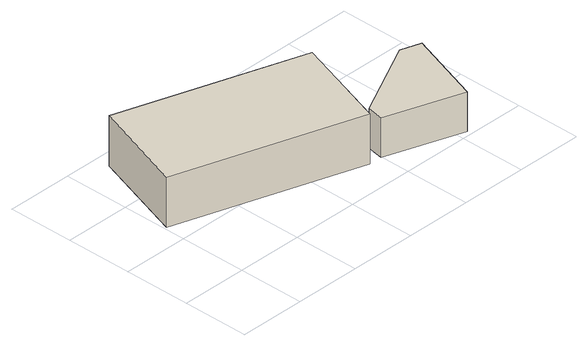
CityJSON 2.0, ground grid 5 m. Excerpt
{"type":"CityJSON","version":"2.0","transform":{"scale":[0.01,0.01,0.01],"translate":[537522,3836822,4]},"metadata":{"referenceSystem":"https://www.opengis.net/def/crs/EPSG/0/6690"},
"CityObjects":{
"building1":{"type":"Building","attributes":{"計測周辺長":44.27,"1/2500図郭":54,"区名":"此花区","町丁目名称":"常吉２丁目","街区番号":13,"class":"3003","usage":"454","measuredHeight":3.8,"storeysAboveGround":1,"BuildingDetailAttribute.buildingRoofEdgeArea":110.94,"BuildingDetailAttribute.buildingStructureType":"610","BuildingDetailAttribute.buildingStructureOrgType":"2","BuildingDetailAttribute.detailedUsage":"1930","BuildingDetailAttribute.specifiedBuildingCoverageRate":0.6,"BuildingDetailAttribute.surveyYear":2017,"BuildingHighTideRiskAttribute.description":"1","BuildingHighTideRiskAttribute.rank":"2","BuildingHighTideRiskAttribute.depth":2.09,"BuildingIDAttribute.prefecture":"27","BuildingIDAttribute.city":"27104"},"geometry":[{"type":"Solid","lod":"1","boundaries":[[[[0,1,2,3]],[[2,4,5,3]],[[1,6,4,2]],[[0,7,6,1]],[[3,5,7,0]],[[4,6,7,5]]]]}]},
"building2":{"type":"Building","attributes":{"class":"3001","BuildingDetailAttribute.specifiedBuildingCoverageRate":0.6,"BuildingDetailAttribute.surveyYear":2017,"BuildingHighTideRiskAttribute.description":"1","BuildingHighTideRiskAttribute.rank":"2","BuildingHighTideRiskAttribute.depth":1.99,"BuildingIDAttribute.prefecture":"27","BuildingIDAttribute.city":"27104"},"geometry":[{"type":"Solid","lod":"1","boundaries":[[[[8,9,10,11,12]],[[11,13,14,12]],[[10,15,13,11]],[[9,16,15,10]],[[8,17,16,9]],[[12,14,17,8]],[[13,15,16,17,14]]]]}]}
},
"vertices":[
[18,663,20],[261,1390,20],[1639,954,20],[1397,227,20],[1639,954,401],[1397,227,401],[261,1390,401],[18,663,401],
[1497,228,21],[1520,353,21],[2117,659,21],[2268,610,21],[2074,34,21],[2268,610,320],[2074,34,320],[2117,659,320],[1520,353,320],[1497,228,320]
]}
